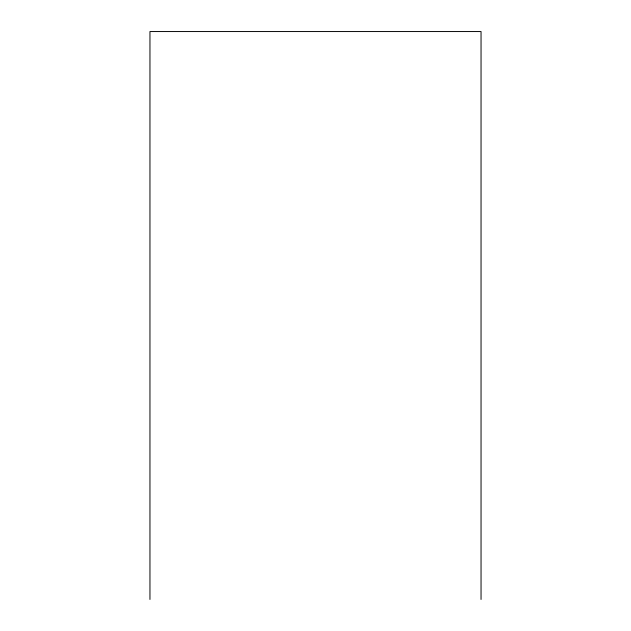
<?xml version="1.0" encoding="UTF-8"?>
<svg xmlns="http://www.w3.org/2000/svg" width="631" height="631" viewBox="0 0 631 631"><rect width="100%" height="100%" fill="white"/><g stroke="black" fill="none" stroke-linecap="round" stroke-linejoin="round"><path stroke-width="0.95" d="M481.043 599.45L481.043 31.55L149.957 31.55L149.957 599.45"/></g></svg>
